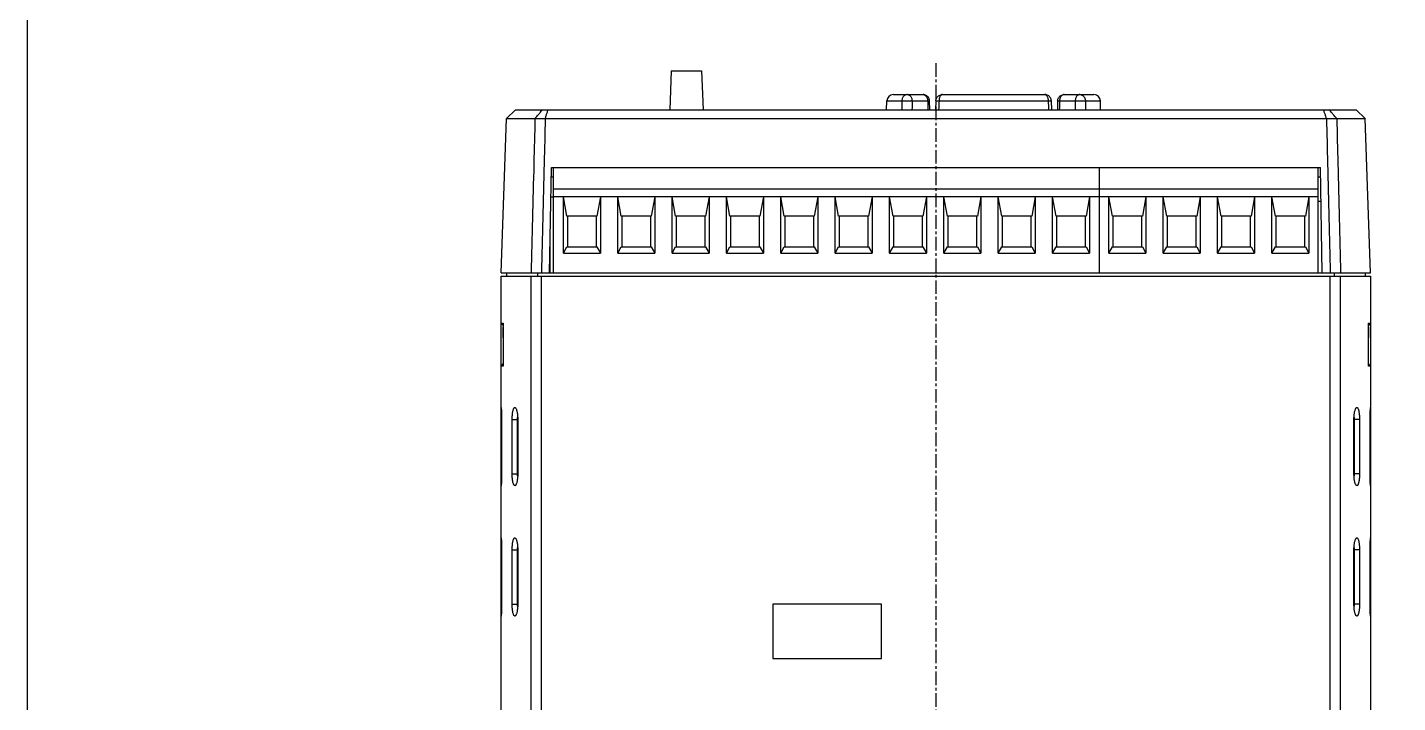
# Model space of a CAD drawing. Header units: millimetres. Extents: x 25 to 865, y 25 to 606.
# Drawn here: x 25.4 to 151.4, y 105.7 to 167.8 of the extents above; entities that cross this region are included whole.
import ezdxf

# ---------------------------------------------------------------- set-up
doc = ezdxf.new("R2010")
doc.units = ezdxf.units.MM
doc.linetypes.add('CENTER', pattern=[2, 1.25, -0.25, 0.25, -0.25])
doc.layers.add('도면층1', color=7, linetype='Continuous')

msp = doc.modelspace()

# ---------------------------------------------------------------- linework, layer by layer
at = {"color": 7, "linetype": 'Continuous'}
for p, q in [((84.59, 163.833), (84.455, 160.233)), ((84.59, 163.833), (87.39, 163.833)), ((87.39, 163.833), (87.525, 160.233)), ((105.029, 161.633), (107.764, 161.633)), ((109.54, 161.633), (118.972, 161.633)), ((120.748, 161.633), (123.483, 161.633)), ((70.264, 160.233), (69.436, 159.434)), ((70.264, 160.233), (147.617, 160.233)), ((104.408, 160.233), (104.429, 161.049)), ((104.429, 161.049), (105.81, 161.049)), ((106.749, 161.049), (108.188, 161.049)), ((108.389, 160.233), (108.363, 161.052)), ((108.94, 161.058), (108.906, 160.233)), ((109.233, 161.049), (119.279, 161.049)), ((119.606, 160.233), (119.572, 161.058)), ((120.149, 161.052), (120.123, 160.233)), ((120.324, 161.049), (121.763, 161.049)), ((122.702, 161.049), (124.083, 161.049)), ((124.104, 160.233), (124.083, 161.049)), ((147.617, 160.233), (148.445, 159.434)), ((68.941, 145.233), (69.436, 159.434)), ((69.436, 159.434), (72.053, 159.434)), ((72.054, 159.44), (73, 159.44)), ((73, 159.434), (144.881, 159.434)), ((144.881, 159.44), (145.828, 159.44)), ((145.828, 159.434), (148.445, 159.434)), ((148.941, 145.233), (148.445, 159.434)), ((73.392, 145.233), (73.561, 154.933)), ((73.753, 154.033), (73.545, 154.033)), ((73.561, 154.933), (144.32, 154.933)), ((73.753, 145.233), (73.753, 154.933)), ((124.003, 145.233), (124.003, 154.933)), ((124.006, 145.233), (124.006, 154.933)), ((144.131, 145.233), (144.131, 154.933)), ((144.336, 154.033), (144.131, 154.033)), ((144.489, 145.233), (144.32, 154.933)), ((124.003, 152.933), (73.753, 152.933)), ((144.131, 152.933), (124.006, 152.933)), ((73.753, 152.183), (73.513, 152.183)), ((124.003, 152.233), (73.753, 152.233)), ((74.678, 147.033), (74.678, 152.233)), ((74.998, 150.433), (74.678, 152.233)), ((78.078, 152.233), (77.758, 150.433)), ((78.078, 152.233), (78.078, 147.033)), ((79.678, 147.033), (79.678, 152.233)), ((79.998, 150.433), (79.678, 152.233)), ((83.078, 152.233), (82.758, 150.433)), ((83.078, 152.233), (83.078, 147.033)), ((84.678, 147.033), (84.678, 152.233)), ((84.998, 150.433), (84.678, 152.233)), ((88.078, 152.233), (87.758, 150.433)), ((88.078, 152.233), (88.078, 147.033)), ((89.678, 147.033), (89.678, 152.233)), ((89.998, 150.433), (89.678, 152.233)), ((93.078, 152.233), (92.758, 150.433)), ((93.078, 152.233), (93.078, 147.033)), ((94.678, 147.033), (94.678, 152.233)), ((94.998, 150.433), (94.678, 152.233)), ((98.078, 152.233), (97.758, 150.433)), ((98.078, 152.233), (98.078, 147.033)), ((99.678, 147.033), (99.678, 152.233)), ((99.998, 150.433), (99.678, 152.233)), ((103.078, 152.233), (102.758, 150.433)), ((103.078, 152.233), (103.078, 147.033)), ((104.678, 147.033), (104.678, 152.233)), ((104.998, 150.433), (104.678, 152.233)), ((108.078, 152.233), (107.758, 150.433)), ((108.078, 152.233), (108.078, 147.033)), ((109.678, 147.033), (109.678, 152.233)), ((109.998, 150.433), (109.678, 152.233)), ((113.078, 152.233), (112.758, 150.433)), ((113.078, 152.233), (113.078, 147.033)), ((114.678, 147.033), (114.678, 152.233)), ((114.998, 150.433), (114.678, 152.233)), ((118.078, 152.233), (117.758, 150.433)), ((118.078, 152.233), (118.078, 147.033)), ((119.678, 147.033), (119.678, 152.233)), ((119.998, 150.433), (119.678, 152.233)), ((123.078, 152.233), (122.758, 150.433)), ((123.078, 152.233), (123.078, 147.033)), ((144.131, 152.233), (124.006, 152.233)), ((124.868, 147.033), (124.868, 152.233)), ((125.188, 150.433), (124.868, 152.233)), ((128.268, 152.233), (127.948, 150.433)), ((128.268, 152.233), (128.268, 147.033)), ((129.868, 147.033), (129.868, 152.233)), ((130.188, 150.433), (129.868, 152.233)), ((133.268, 152.233), (132.948, 150.433)), ((133.268, 152.233), (133.268, 147.033)), ((134.868, 147.033), (134.868, 152.233)), ((135.188, 150.433), (134.868, 152.233)), ((138.268, 152.233), (137.948, 150.433)), ((138.268, 152.233), (138.268, 147.033)), ((139.868, 147.033), (139.868, 152.233)), ((140.188, 150.433), (139.868, 152.233)), ((143.268, 152.233), (142.948, 150.433)), ((143.268, 152.233), (143.268, 147.033)), ((144.131, 151.833), (144.374, 151.833)), ((77.758, 150.433), (74.998, 150.433)), ((75.078, 147.633), (75.078, 150.433)), ((77.678, 150.433), (77.678, 147.633)), ((82.758, 150.433), (79.998, 150.433)), ((80.078, 147.633), (80.078, 150.433)), ((82.678, 150.433), (82.678, 147.633)), ((87.758, 150.433), (84.998, 150.433)), ((85.078, 147.633), (85.078, 150.433)), ((87.678, 150.433), (87.678, 147.633)), ((92.758, 150.433), (89.998, 150.433)), ((90.078, 147.633), (90.078, 150.433)), ((92.678, 150.433), (92.678, 147.633)), ((97.758, 150.433), (94.998, 150.433)), ((95.078, 147.633), (95.078, 150.433)), ((97.678, 150.433), (97.678, 147.633)), ((102.758, 150.433), (99.998, 150.433)), ((100.078, 147.633), (100.078, 150.433)), ((102.678, 150.433), (102.678, 147.633)), ((107.758, 150.433), (104.998, 150.433)), ((105.078, 147.633), (105.078, 150.433)), ((107.678, 150.433), (107.678, 147.633)), ((112.758, 150.433), (109.998, 150.433)), ((110.078, 147.633), (110.078, 150.433)), ((112.678, 150.433), (112.678, 147.633)), ((117.758, 150.433), (114.998, 150.433)), ((115.078, 147.633), (115.078, 150.433)), ((117.678, 150.433), (117.678, 147.633)), ((122.758, 150.433), (119.998, 150.433)), ((120.078, 147.633), (120.078, 150.433)), ((122.678, 150.433), (122.678, 147.633)), ((127.948, 150.433), (125.188, 150.433)), ((125.268, 147.633), (125.268, 150.433)), ((127.868, 150.433), (127.868, 147.633)), ((132.948, 150.433), (130.188, 150.433)), ((130.268, 147.633), (130.268, 150.433)), ((132.868, 150.433), (132.868, 147.633)), ((137.948, 150.433), (135.188, 150.433)), ((135.268, 147.633), (135.268, 150.433)), ((137.868, 150.433), (137.868, 147.633)), ((142.948, 150.433), (140.188, 150.433)), ((140.268, 147.633), (140.268, 150.433)), ((142.868, 150.433), (142.868, 147.633)), ((73.453, 145.233), (73.453, 148.741)), ((74.678, 147.033), (74.998, 147.633)), ((74.998, 147.633), (77.758, 147.633)), ((77.758, 147.633), (78.078, 147.033)), ((79.678, 147.033), (79.998, 147.633)), ((79.998, 147.633), (82.758, 147.633)), ((82.758, 147.633), (83.078, 147.033)), ((84.678, 147.033), (84.998, 147.633)), ((84.998, 147.633), (87.758, 147.633)), ((87.758, 147.633), (88.078, 147.033)), ((89.678, 147.033), (89.998, 147.633)), ((89.998, 147.633), (92.758, 147.633)), ((92.758, 147.633), (93.078, 147.033)), ((94.678, 147.033), (94.998, 147.633)), ((94.998, 147.633), (97.758, 147.633)), ((97.758, 147.633), (98.078, 147.033)), ((99.678, 147.033), (99.998, 147.633)), ((99.998, 147.633), (102.758, 147.633)), ((102.758, 147.633), (103.078, 147.033)), ((104.678, 147.033), (104.998, 147.633)), ((104.998, 147.633), (107.758, 147.633)), ((107.758, 147.633), (108.078, 147.033)), ((109.678, 147.033), (109.998, 147.633)), ((109.998, 147.633), (112.758, 147.633)), ((112.758, 147.633), (113.078, 147.033)), ((114.678, 147.033), (114.998, 147.633)), ((114.998, 147.633), (117.758, 147.633)), ((117.758, 147.633), (118.078, 147.033)), ((119.678, 147.033), (119.998, 147.633)), ((119.998, 147.633), (122.758, 147.633)), ((122.758, 147.633), (123.078, 147.033)), ((124.868, 147.033), (125.188, 147.633)), ((125.188, 147.633), (127.948, 147.633)), ((127.948, 147.633), (128.268, 147.033)), ((129.868, 147.033), (130.188, 147.633)), ((130.188, 147.633), (132.948, 147.633)), ((132.948, 147.633), (133.268, 147.033)), ((134.868, 147.033), (135.188, 147.633)), ((135.188, 147.633), (137.948, 147.633)), ((137.948, 147.633), (138.268, 147.033)), ((139.868, 147.033), (140.188, 147.633)), ((140.188, 147.633), (142.948, 147.633)), ((142.948, 147.633), (143.268, 147.033)), ((74.678, 147.033), (78.078, 147.033)), ((79.678, 147.033), (83.078, 147.033)), ((84.678, 147.033), (88.078, 147.033)), ((89.678, 147.033), (93.078, 147.033)), ((94.678, 147.033), (98.078, 147.033)), ((99.678, 147.033), (103.078, 147.033)), ((104.678, 147.033), (108.078, 147.033)), ((109.678, 147.033), (113.078, 147.033)), ((114.678, 147.033), (118.078, 147.033)), ((119.678, 147.033), (123.078, 147.033)), ((124.868, 147.033), (128.268, 147.033)), ((129.868, 147.033), (133.268, 147.033)), ((134.868, 147.033), (138.268, 147.033)), ((139.868, 147.033), (143.268, 147.033)), ((68.941, 145.233), (124.003, 145.233)), ((69.441, 145.233), (69.441, 144.933)), ((72.292, 145.233), (72.292, 144.933)), ((124.006, 145.233), (148.941, 145.233)), ((145.589, 145.233), (145.589, 144.933)), ((148.441, 145.233), (148.441, 144.933)), ((68.941, 144.933), (148.941, 144.933)), ((68.941, 60.233), (68.941, 144.933)), ((71.702, 90.502), (71.702, 144.933)), ((72.646, 90.325), (72.646, 144.933)), ((145.235, 90.325), (145.235, 144.933)), ((146.179, 90.502), (146.179, 144.933)), ((148.941, 144.933), (148.941, 60.233)), ((68.941, 140.583), (69.142, 140.381)), ((68.941, 140.583), (69.142, 140.583)), ((69.141, 139.233), (69.141, 140.233)), ((69.142, 140.583), (69.142, 136.633)), ((148.941, 140.583), (148.739, 140.381)), ((148.739, 140.583), (148.941, 140.583)), ((148.739, 136.633), (148.739, 140.583)), ((148.741, 140.233), (148.741, 139.233)), ((68.941, 136.633), (69.142, 136.835)), ((69.142, 136.633), (68.941, 136.633)), ((148.941, 136.633), (148.739, 136.835)), ((148.941, 136.633), (148.739, 136.633)), ((68.941, 132.833), (68.941, 132.833)), ((148.94, 132.833), (148.941, 132.833)), ((68.941, 131.733), (68.978, 131.733)), ((68.978, 131.733), (68.978, 126.733)), ((69.958, 126.733), (69.958, 131.733)), ((69.958, 131.733), (70.469, 131.733)), ((70.447, 126.733), (70.447, 131.733)), ((70.469, 131.733), (70.469, 126.733)), ((147.923, 131.733), (147.412, 131.733)), ((147.412, 126.733), (147.412, 131.733)), ((147.434, 131.733), (147.434, 126.733)), ((147.923, 131.733), (147.923, 126.733)), ((148.941, 131.733), (148.903, 131.733)), ((148.903, 126.733), (148.903, 131.733)), ((68.941, 126.733), (68.978, 126.733)), ((69.958, 126.733), (70.469, 126.733)), ((147.923, 126.733), (147.412, 126.733)), ((148.941, 126.733), (148.903, 126.733)), ((68.941, 125.633), (68.941, 125.633)), ((148.941, 125.633), (148.94, 125.633)), ((68.941, 120.833), (68.941, 120.833)), ((148.94, 120.833), (148.941, 120.833)), ((68.941, 119.733), (68.978, 119.733)), ((68.978, 119.733), (68.978, 114.733)), ((69.958, 114.733), (69.958, 119.733)), ((69.958, 119.733), (70.469, 119.733)), ((70.447, 114.733), (70.447, 119.733)), ((70.469, 119.733), (70.469, 114.733)), ((147.412, 114.733), (147.412, 119.733)), ((147.923, 119.733), (147.412, 119.733)), ((147.434, 119.733), (147.434, 114.733)), ((147.923, 119.733), (147.923, 114.733)), ((148.903, 114.733), (148.903, 119.733)), ((148.941, 119.733), (148.903, 119.733)), ((68.941, 114.733), (68.978, 114.733)), ((69.958, 114.733), (70.469, 114.733)), ((93.941, 114.733), (93.941, 109.733)), ((103.941, 114.733), (93.941, 114.733)), ((103.941, 109.733), (103.941, 114.733)), ((147.923, 114.733), (147.412, 114.733)), ((148.941, 114.733), (148.903, 114.733)), ((68.941, 113.633), (68.941, 113.633)), ((148.941, 113.633), (148.94, 113.633)), ((93.941, 109.733), (103.941, 109.733))]:
    msp.add_line(p, q, dxfattribs=at)
msp.add_lwpolyline([(25.35, 605.717), (865.266, 605.717), (865.266, 24.679), (25.35, 24.679)], close=True)
for centre, start, end in [((105.029, 161.033), 90, 178.5), ((123.483, 161.033), 1.5, 90)]:
    msp.add_arc(centre, 0.6, start, end, dxfattribs=at)
for points, knots in [([(106.325, 161.633), (106.28, 161.633), (106.187, 161.619), (106.06, 161.556), (105.952, 161.457), (105.872, 161.333), (105.823, 161.193), (105.811, 161.097), (105.81, 161.049)], [0, 0, 0, 0, 0.13624454, 0.27555328, 0.42026591, 0.56889954, 0.71616687, 0.85939691, 0.85939691, 0.85939691, 0.85939691]), ([(106.325, 161.633), (106.363, 161.633), (106.441, 161.618), (106.546, 161.554), (106.634, 161.455), (106.699, 161.33), (106.739, 161.192), (106.749, 161.096), (106.749, 161.049)], [0, 0, 0, 0, 0.11270879, 0.23244124, 0.36365203, 0.50496935, 0.64955037, 0.7924155, 0.7924155, 0.7924155, 0.7924155]), ([(107.764, 161.633), (107.8, 161.633), (107.876, 161.619), (107.979, 161.557), (108.067, 161.462), (108.133, 161.34), (108.176, 161.2), (108.187, 161.1), (108.188, 161.049)], [0, 0, 0, 0, 0.10995726, 0.22654436, 0.35372959, 0.49240683, 0.64012653, 0.79246253, 0.79246253, 0.79246253, 0.79246253]), ([(108.363, 161.052), (108.362, 161.103), (108.345, 161.206), (108.282, 161.348), (108.186, 161.469), (108.061, 161.562), (107.918, 161.62), (107.815, 161.633), (107.764, 161.633)], [0, 0, 0, 0, 0.15361284, 0.30706417, 0.46046817, 0.6137678, 0.76720805, 0.92080542, 0.92080542, 0.92080542, 0.92080542]), ([(108.94, 161.058), (108.943, 161.109), (108.96, 161.211), (109.023, 161.351), (109.12, 161.471), (109.244, 161.563), (109.387, 161.62), (109.489, 161.633), (109.54, 161.633)], [0, 0, 0, 0, 0.15252293, 0.30494675, 0.45734737, 0.60968184, 0.7621025, 0.91461845, 0.91461845, 0.91461845, 0.91461845]), ([(109.54, 161.633), (109.512, 161.633), (109.452, 161.616), (109.377, 161.549), (109.315, 161.451), (109.269, 161.328), (109.241, 161.191), (109.234, 161.096), (109.233, 161.049)], [0, 0, 0, 0, 0.08272935, 0.17898362, 0.29513335, 0.42873384, 0.57057733, 0.71307656, 0.71307656, 0.71307656, 0.71307656]), ([(118.972, 161.633), (119, 161.633), (119.06, 161.616), (119.135, 161.549), (119.197, 161.451), (119.243, 161.328), (119.271, 161.191), (119.278, 161.096), (119.279, 161.049)], [0, 0, 0, 0, 0.08272981, 0.17898447, 0.29513429, 0.42873459, 0.57057774, 0.71307655, 0.71307655, 0.71307655, 0.71307655]), ([(119.572, 161.058), (119.569, 161.109), (119.552, 161.211), (119.489, 161.351), (119.392, 161.471), (119.268, 161.563), (119.125, 161.62), (119.023, 161.633), (118.972, 161.633)], [0, 0, 0, 0, 0.15252289, 0.30494672, 0.45734734, 0.60968183, 0.76210249, 0.91461845, 0.91461845, 0.91461845, 0.91461845]), ([(120.149, 161.052), (120.15, 161.103), (120.167, 161.206), (120.23, 161.348), (120.326, 161.469), (120.451, 161.562), (120.594, 161.62), (120.697, 161.633), (120.748, 161.633)], [0, 0, 0, 0, 0.15361297, 0.30706427, 0.46046824, 0.61376785, 0.76720807, 0.92080542, 0.92080542, 0.92080542, 0.92080542]), ([(120.748, 161.633), (120.712, 161.633), (120.636, 161.619), (120.533, 161.557), (120.445, 161.462), (120.379, 161.34), (120.336, 161.2), (120.325, 161.1), (120.324, 161.049)], [0, 0, 0, 0, 0.10995731, 0.22654427, 0.35372959, 0.4924069, 0.64012641, 0.79246253, 0.79246253, 0.79246253, 0.79246253]), ([(122.187, 161.633), (122.149, 161.633), (122.071, 161.618), (121.966, 161.554), (121.878, 161.455), (121.813, 161.33), (121.773, 161.192), (121.763, 161.096), (121.763, 161.049)], [0, 0, 0, 0, 0.11270935, 0.23244214, 0.36365291, 0.50497, 0.64955074, 0.79241549, 0.79241549, 0.79241549, 0.79241549]), ([(122.187, 161.633), (122.232, 161.633), (122.325, 161.619), (122.452, 161.556), (122.56, 161.457), (122.64, 161.333), (122.689, 161.193), (122.701, 161.097), (122.702, 161.049)], [0, 0, 0, 0, 0.1362438, 0.27555215, 0.4202648, 0.56889873, 0.71616644, 0.85939692, 0.85939692, 0.85939692, 0.85939692]), ([(72.053, 159.434), (72.13, 159.522), (72.286, 159.695), (72.517, 159.964), (72.674, 160.143), (72.753, 160.233)], [0, 0, 0, 0, 0.3490639, 0.7014655, 1.0622697, 1.0622697, 1.0622697, 1.0622697]), ([(73, 159.434), (73.03, 159.52), (73.075, 159.7), (73.174, 159.963), (73.234, 160.143), (73.266, 160.233)], [0, 0, 0, 0, 0.27394866, 0.55540189, 0.8427571, 0.8427571, 0.8427571, 0.8427571]), ([(105.81, 161.049), (105.842, 161.051), (105.915, 161.054), (106.037, 161.057), (106.178, 161.059), (106.329, 161.059), (106.479, 161.057), (106.619, 161.054), (106.708, 161.051), (106.749, 161.049)], [0, 0, 0, 0, 0.09629911, 0.22064673, 0.36477543, 0.51902036, 0.67305686, 0.81654017, 0.93994838, 0.93994838, 0.93994838, 0.93994838]), ([(108.188, 161.049), (108.218, 161.05), (108.279, 161.055), (108.311, 161.046), (108.369, 161.058), (108.363, 161.052)], [0, 0, 0, 0, 0.09189576, 0.15154966, 0.17546559, 0.17546559, 0.17546559, 0.17546559]), ([(108.94, 161.058), (108.946, 161.062), (108.975, 161.053), (109.028, 161.06), (109.121, 161.052), (109.193, 161.05), (109.233, 161.049)], [0, 0, 0, 0, 0.01929018, 0.07755288, 0.17086862, 0.29305515, 0.29305515, 0.29305515, 0.29305515]), ([(119.279, 161.049), (119.319, 161.05), (119.391, 161.052), (119.484, 161.06), (119.537, 161.053), (119.567, 161.062), (119.572, 161.058)], [0, 0, 0, 0, 0.1221673, 0.21549198, 0.27375938, 0.2930552, 0.2930552, 0.2930552, 0.2930552]), ([(120.149, 161.052), (120.143, 161.058), (120.201, 161.046), (120.233, 161.055), (120.294, 161.05), (120.324, 161.049)], [0, 0, 0, 0, 0.02390993, 0.08355492, 0.17546587, 0.17546587, 0.17546587, 0.17546587]), ([(121.763, 161.049), (121.804, 161.051), (121.893, 161.054), (122.033, 161.057), (122.183, 161.059), (122.334, 161.059), (122.475, 161.057), (122.597, 161.054), (122.67, 161.051), (122.702, 161.049)], [0, 0, 0, 0, 0.1233847, 0.26687139, 0.42090585, 0.57515141, 0.71928332, 0.84362951, 0.93994839, 0.93994839, 0.93994839, 0.93994839]), ([(144.881, 159.434), (144.851, 159.52), (144.806, 159.7), (144.707, 159.963), (144.647, 160.143), (144.615, 160.233)], [0, 0, 0, 0, 0.27394422, 0.5553975, 0.8427571, 0.8427571, 0.8427571, 0.8427571]), ([(145.828, 159.434), (145.752, 159.522), (145.595, 159.695), (145.364, 159.964), (145.207, 160.143), (145.128, 160.233)], [0, 0, 0, 0, 0.3490693, 0.7014708, 1.0622697, 1.0622697, 1.0622697, 1.0622697]), ([(72.053, 159.434), (72.019, 158.05), (71.942, 154.967), (71.825, 150.233), (71.742, 146.883), (71.702, 145.233)], [0, 0, 0, 0, 4.1511625, 9.2539368, 14.2048392, 14.2048392, 14.2048392, 14.2048392]), ([(73, 159.434), (72.965, 158.05), (72.888, 154.967), (72.77, 150.233), (72.687, 146.883), (72.646, 145.233)], [0, 0, 0, 0, 4.1511797, 9.253975, 14.2048977, 14.2048977, 14.2048977, 14.2048977]), ([(144.881, 159.434), (144.916, 158.044), (144.993, 154.954), (145.111, 150.221), (145.194, 146.877), (145.235, 145.233)], [0, 0, 0, 0, 4.1694346, 9.2722299, 14.2048977, 14.2048977, 14.2048977, 14.2048977]), ([(145.828, 159.434), (145.862, 158.044), (145.939, 154.954), (146.056, 150.221), (146.139, 146.877), (146.179, 145.233)], [0, 0, 0, 0, 4.1694174, 9.2721917, 14.2048392, 14.2048392, 14.2048392, 14.2048392]), ([(68.941, 132.833), (68.951, 132.837), (68.94, 132.757), (68.964, 132.688), (68.962, 132.494), (68.973, 132.277), (68.976, 132.012), (68.978, 131.83), (68.978, 131.733)], [0, 0, 0, 0, 0.031311, 0.1348891, 0.3150879, 0.5531105, 0.8119372, 1.1014894, 1.1014894, 1.1014894, 1.1014894]), ([(69.958, 131.733), (69.958, 131.77), (69.959, 131.843), (69.963, 131.974), (69.972, 132.122), (69.987, 132.282), (70.009, 132.43), (70.035, 132.559), (70.066, 132.665), (70.1, 132.747), (70.136, 132.803), (70.174, 132.831), (70.204, 132.834), (70.225, 132.829), (70.244, 132.818), (70.255, 132.808), (70.26, 132.804)], [0, 0, 0, 0, 0.110231, 0.2210327, 0.39107, 0.5544908, 0.7053919, 0.8384591, 0.9493931, 1.0369968, 1.1019949, 1.1489654, 1.1693236, 1.19024, 1.2137803, 1.2340968, 1.2340968, 1.2340968, 1.2340968]), ([(70.26, 132.804), (70.261, 132.802), (70.279, 132.783), (70.311, 132.734), (70.348, 132.647), (70.383, 132.536), (70.413, 132.403), (70.437, 132.252), (70.461, 132.035), (70.469, 131.86), (70.469, 131.74), (70.469, 131.733)], [0, 0, 0, 0, 0.0073923, 0.0784258, 0.1726738, 0.2902342, 0.428052, 0.5818282, 0.7458836, 1.0847781, 1.1058491, 1.1058491, 1.1058491, 1.1058491]), ([(147.412, 131.733), (147.412, 131.77), (147.413, 131.845), (147.418, 131.976), (147.429, 132.125), (147.449, 132.285), (147.475, 132.433), (147.505, 132.561), (147.54, 132.667), (147.577, 132.747), (147.607, 132.789), (147.621, 132.803)], [0, 0, 0, 0, 0.1117664, 0.2240293, 0.3943484, 0.557979, 0.7091572, 0.8427206, 0.9544639, 1.0431217, 1.1058159, 1.1058159, 1.1058159, 1.1058159]), ([(147.621, 132.803), (147.622, 132.804), (147.635, 132.816), (147.655, 132.831), (147.685, 132.834), (147.706, 132.829), (147.727, 132.816), (147.755, 132.788), (147.788, 132.732), (147.822, 132.645), (147.852, 132.533), (147.877, 132.399), (147.898, 132.249), (147.917, 132.031), (147.923, 131.858), (147.923, 131.739), (147.923, 131.733)], [0, 0, 0, 0, 0.0034553, 0.0512388, 0.0716835, 0.0924297, 0.115605, 0.1428178, 0.2128354, 0.3062777, 0.4233892, 0.5609974, 0.7146017, 0.8783672, 1.2158842, 1.234196, 1.234196, 1.234196, 1.234196]), ([(148.903, 131.733), (148.903, 131.826), (148.905, 132.011), (148.908, 132.279), (148.918, 132.499), (148.919, 132.694), (148.939, 132.758), (148.931, 132.838), (148.94, 132.833)], [0, 0, 0, 0, 0.2802011, 0.5548335, 0.7949343, 0.9709091, 1.0713056, 1.1014298, 1.1014298, 1.1014298, 1.1014298]), ([(147.423, 131.912), (147.43, 131.856), (147.433, 131.796), (147.434, 131.736), (147.434, 131.733)], [0, 0, 0, 0, 0.16915864, 0.1791469, 0.1791469, 0.1791469, 0.1791469]), ([(68.978, 126.733), (68.978, 126.64), (68.976, 126.455), (68.973, 126.187), (68.963, 125.966), (68.962, 125.772), (68.942, 125.708), (68.95, 125.629), (68.941, 125.633)], [0, 0, 0, 0, 0.2805643, 0.5553686, 0.79544, 0.971374, 1.071376, 1.1014343, 1.1014343, 1.1014343, 1.1014343]), ([(70.26, 125.663), (70.259, 125.662), (70.247, 125.65), (70.226, 125.635), (70.196, 125.632), (70.175, 125.637), (70.154, 125.65), (70.126, 125.678), (70.093, 125.734), (70.059, 125.821), (70.029, 125.933), (70.004, 126.067), (69.984, 126.218), (69.964, 126.435), (69.958, 126.608), (69.958, 126.727), (69.958, 126.733)], [0, 0, 0, 0, 0.0034553, 0.0512388, 0.0716835, 0.0924297, 0.115605, 0.1428178, 0.2128354, 0.3062777, 0.4233892, 0.5609974, 0.7146017, 0.8783672, 1.2158842, 1.234196, 1.234196, 1.234196, 1.234196]), ([(70.469, 126.733), (70.469, 126.696), (70.468, 126.621), (70.463, 126.49), (70.452, 126.341), (70.432, 126.181), (70.407, 126.033), (70.376, 125.905), (70.341, 125.799), (70.304, 125.719), (70.275, 125.677), (70.26, 125.663)], [0, 0, 0, 0, 0.1117664, 0.2240293, 0.3943484, 0.557979, 0.7091572, 0.8427206, 0.9544639, 1.0431217, 1.1058159, 1.1058159, 1.1058159, 1.1058159]), ([(70.458, 126.554), (70.451, 126.61), (70.448, 126.67), (70.447, 126.73), (70.447, 126.733)], [0, 0, 0, 0, 0.16915864, 0.1791469, 0.1791469, 0.1791469, 0.1791469]), ([(147.622, 125.663), (147.62, 125.664), (147.602, 125.683), (147.57, 125.732), (147.533, 125.819), (147.498, 125.931), (147.468, 126.064), (147.444, 126.214), (147.42, 126.431), (147.413, 126.606), (147.412, 126.726), (147.412, 126.733)], [0, 0, 0, 0, 0.0073923, 0.0784258, 0.1726738, 0.2902342, 0.428052, 0.5818282, 0.7458836, 1.0847781, 1.1058491, 1.1058491, 1.1058491, 1.1058491]), ([(147.923, 126.733), (147.923, 126.696), (147.923, 126.623), (147.918, 126.492), (147.91, 126.344), (147.894, 126.184), (147.872, 126.036), (147.846, 125.907), (147.815, 125.801), (147.781, 125.719), (147.745, 125.663), (147.707, 125.636), (147.678, 125.632), (147.656, 125.637), (147.637, 125.648), (147.626, 125.658), (147.622, 125.663)], [0, 0, 0, 0, 0.110231, 0.2210327, 0.39107, 0.5544908, 0.7053919, 0.8384591, 0.9493931, 1.0369968, 1.1019949, 1.1489654, 1.1693236, 1.19024, 1.2137803, 1.2340968, 1.2340968, 1.2340968, 1.2340968]), ([(148.94, 125.633), (148.93, 125.629), (148.941, 125.709), (148.917, 125.778), (148.919, 125.973), (148.908, 126.19), (148.905, 126.455), (148.903, 126.637), (148.903, 126.733)], [0, 0, 0, 0, 0.031425, 0.1353331, 0.315744, 0.5532447, 0.8121415, 1.1014863, 1.1014863, 1.1014863, 1.1014863]), ([(68.941, 120.833), (68.951, 120.837), (68.94, 120.757), (68.964, 120.688), (68.962, 120.494), (68.973, 120.277), (68.976, 120.012), (68.978, 119.83), (68.978, 119.733)], [0, 0, 0, 0, 0.031311, 0.1348891, 0.3150879, 0.5531105, 0.8119372, 1.1014894, 1.1014894, 1.1014894, 1.1014894]), ([(69.958, 119.733), (69.958, 119.77), (69.959, 119.843), (69.963, 119.974), (69.972, 120.122), (69.987, 120.282), (70.009, 120.43), (70.035, 120.559), (70.066, 120.665), (70.1, 120.747), (70.136, 120.803), (70.174, 120.831), (70.204, 120.834), (70.225, 120.829), (70.244, 120.818), (70.255, 120.808), (70.26, 120.804)], [0, 0, 0, 0, 0.110231, 0.2210327, 0.39107, 0.5544908, 0.7053919, 0.8384591, 0.9493931, 1.0369968, 1.1019949, 1.1489654, 1.1693236, 1.19024, 1.2137803, 1.2340968, 1.2340968, 1.2340968, 1.2340968]), ([(70.26, 120.804), (70.261, 120.802), (70.279, 120.783), (70.311, 120.734), (70.348, 120.647), (70.383, 120.536), (70.413, 120.403), (70.437, 120.252), (70.461, 120.035), (70.469, 119.86), (70.469, 119.74), (70.469, 119.733)], [0, 0, 0, 0, 0.0073923, 0.0784258, 0.1726738, 0.2902342, 0.428052, 0.5818282, 0.7458836, 1.0847781, 1.1058491, 1.1058491, 1.1058491, 1.1058491]), ([(147.412, 119.733), (147.412, 119.77), (147.413, 119.845), (147.418, 119.976), (147.429, 120.125), (147.449, 120.285), (147.475, 120.433), (147.505, 120.561), (147.54, 120.667), (147.577, 120.747), (147.607, 120.789), (147.621, 120.803)], [0, 0, 0, 0, 0.1117664, 0.2240293, 0.3943484, 0.557979, 0.7091572, 0.8427206, 0.9544639, 1.0431217, 1.1058159, 1.1058159, 1.1058159, 1.1058159]), ([(147.423, 119.912), (147.43, 119.856), (147.433, 119.796), (147.434, 119.736), (147.434, 119.733)], [0, 0, 0, 0, 0.16915864, 0.1791469, 0.1791469, 0.1791469, 0.1791469]), ([(147.621, 120.803), (147.622, 120.804), (147.635, 120.816), (147.655, 120.831), (147.685, 120.834), (147.706, 120.829), (147.727, 120.816), (147.755, 120.788), (147.788, 120.732), (147.822, 120.645), (147.852, 120.533), (147.877, 120.399), (147.898, 120.249), (147.917, 120.031), (147.923, 119.858), (147.923, 119.739), (147.923, 119.733)], [0, 0, 0, 0, 0.0034553, 0.0512388, 0.0716835, 0.0924297, 0.115605, 0.1428178, 0.2128354, 0.3062777, 0.4233892, 0.5609974, 0.7146017, 0.8783672, 1.2158842, 1.234196, 1.234196, 1.234196, 1.234196]), ([(148.903, 119.733), (148.903, 119.826), (148.905, 120.011), (148.908, 120.279), (148.918, 120.499), (148.919, 120.694), (148.939, 120.758), (148.931, 120.838), (148.94, 120.833)], [0, 0, 0, 0, 0.2802011, 0.5548335, 0.7949343, 0.9709091, 1.0713056, 1.1014298, 1.1014298, 1.1014298, 1.1014298]), ([(68.978, 114.733), (68.978, 114.64), (68.976, 114.455), (68.973, 114.187), (68.963, 113.966), (68.962, 113.772), (68.942, 113.708), (68.95, 113.629), (68.941, 113.633)], [0, 0, 0, 0, 0.2805643, 0.5553686, 0.79544, 0.971374, 1.071376, 1.1014343, 1.1014343, 1.1014343, 1.1014343]), ([(70.26, 113.663), (70.259, 113.662), (70.247, 113.65), (70.226, 113.635), (70.196, 113.632), (70.175, 113.637), (70.154, 113.65), (70.126, 113.678), (70.093, 113.734), (70.059, 113.821), (70.029, 113.933), (70.004, 114.067), (69.984, 114.218), (69.964, 114.435), (69.958, 114.608), (69.958, 114.727), (69.958, 114.733)], [0, 0, 0, 0, 0.0034553, 0.0512388, 0.0716835, 0.0924297, 0.115605, 0.1428178, 0.2128354, 0.3062777, 0.4233892, 0.5609974, 0.7146017, 0.8783672, 1.2158842, 1.234196, 1.234196, 1.234196, 1.234196]), ([(70.469, 114.733), (70.469, 114.696), (70.468, 114.621), (70.463, 114.49), (70.452, 114.341), (70.432, 114.181), (70.407, 114.033), (70.376, 113.905), (70.341, 113.799), (70.304, 113.719), (70.275, 113.677), (70.26, 113.663)], [0, 0, 0, 0, 0.1117664, 0.2240293, 0.3943484, 0.557979, 0.7091572, 0.8427206, 0.9544639, 1.0431217, 1.1058159, 1.1058159, 1.1058159, 1.1058159]), ([(70.458, 114.554), (70.451, 114.61), (70.448, 114.67), (70.447, 114.73), (70.447, 114.733)], [0, 0, 0, 0, 0.16915864, 0.1791469, 0.1791469, 0.1791469, 0.1791469]), ([(147.622, 113.663), (147.62, 113.664), (147.602, 113.683), (147.57, 113.732), (147.533, 113.819), (147.498, 113.931), (147.468, 114.064), (147.444, 114.214), (147.42, 114.431), (147.413, 114.606), (147.412, 114.726), (147.412, 114.733)], [0, 0, 0, 0, 0.0073923, 0.0784258, 0.1726738, 0.2902342, 0.428052, 0.5818282, 0.7458836, 1.0847781, 1.1058491, 1.1058491, 1.1058491, 1.1058491]), ([(147.923, 114.733), (147.923, 114.696), (147.923, 114.623), (147.918, 114.492), (147.91, 114.344), (147.894, 114.184), (147.872, 114.036), (147.846, 113.907), (147.815, 113.801), (147.781, 113.719), (147.745, 113.663), (147.707, 113.636), (147.678, 113.632), (147.656, 113.637), (147.637, 113.648), (147.626, 113.658), (147.622, 113.663)], [0, 0, 0, 0, 0.110231, 0.2210327, 0.39107, 0.5544908, 0.7053919, 0.8384591, 0.9493931, 1.0369968, 1.1019949, 1.1489654, 1.1693236, 1.19024, 1.2137803, 1.2340968, 1.2340968, 1.2340968, 1.2340968]), ([(148.94, 113.633), (148.93, 113.629), (148.941, 113.709), (148.917, 113.778), (148.919, 113.973), (148.908, 114.19), (148.905, 114.455), (148.903, 114.637), (148.903, 114.733)], [0, 0, 0, 0, 0.031425, 0.1353331, 0.315744, 0.5532447, 0.8121415, 1.1014863, 1.1014863, 1.1014863, 1.1014863])]:
    msp.add_open_spline(points, degree=3, knots=knots, dxfattribs=at)
for points in [[(108.277, 161.344), (108.261, 161.369), (108.244, 161.393), (108.226, 161.416)], [(105.81, 161.049), (105.809, 160.777), (105.808, 160.505), (105.806, 160.233)], [(106.749, 161.049), (106.748, 160.777), (106.747, 160.505), (106.745, 160.233)], [(108.188, 161.049), (108.196, 160.777), (108.205, 160.505), (108.214, 160.233)], [(108.339, 161.204), (108.331, 161.231), (108.32, 161.258), (108.309, 161.284)], [(108.966, 161.209), (108.974, 161.236), (108.985, 161.262), (108.997, 161.288)], [(109.233, 161.049), (109.221, 160.777), (109.209, 160.505), (109.197, 160.233)], [(119.279, 161.049), (119.291, 160.777), (119.303, 160.505), (119.315, 160.233)], [(120.324, 161.049), (120.316, 160.776), (120.307, 160.503), (120.298, 160.231)], [(121.763, 161.049), (121.764, 160.777), (121.765, 160.505), (121.767, 160.233)], [(122.702, 161.049), (122.703, 160.777), (122.704, 160.505), (122.706, 160.233)], [(148.94, 132.833), (148.94, 132.833), (148.94, 132.833), (148.94, 132.833)], [(70.447, 131.733), (70.447, 131.793), (70.451, 131.854), (70.458, 131.914)], [(147.434, 126.733), (147.434, 126.673), (147.43, 126.612), (147.423, 126.552)], [(68.941, 125.633), (68.941, 125.633), (68.941, 125.633), (68.941, 125.633)], [(70.447, 119.733), (70.447, 119.793), (70.451, 119.854), (70.458, 119.914)], [(148.94, 120.833), (148.94, 120.833), (148.94, 120.833), (148.94, 120.833)], [(147.434, 114.733), (147.434, 114.673), (147.43, 114.612), (147.423, 114.552)], [(68.941, 113.633), (68.941, 113.633), (68.941, 113.633), (68.941, 113.633)]]:
    msp.add_open_spline(points, degree=3, dxfattribs=at)
at = {"layer": '도면층1', "color": 1, "linetype": 'CENTER'}
msp.add_line((108.941, 164.532), (108.941, 50.998), dxfattribs=at)

doc.saveas('drawing.dxf')
